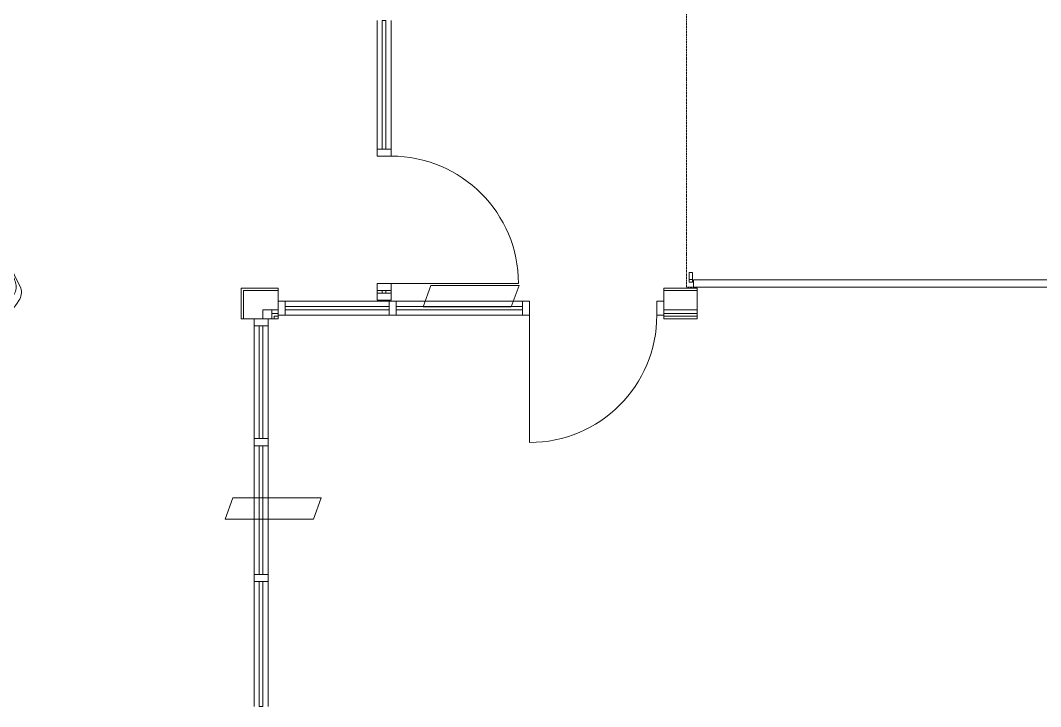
# Model space of a CAD drawing. Header units: inches. Extents: x -4010 to -1814, y 9846 to 12241.
# Drawn here: x -3472.8 to -3184.1, y 11166.6 to 11360.7 of the extents above; entities that cross this region are included whole.
import ezdxf

# ---------------------------------------------------------------- set-up
doc = ezdxf.new("R2010")
doc.units = ezdxf.units.IN
doc.header["$MEASUREMENT"] = 0
doc.linetypes.add('Dash', pattern=[0.25, 0.125, -0.125])
for name, color, linetype, lineweight in [('0-1', 7, 'Continuous', 5), ('0-2', 7, 'Continuous', 9), ('A-DOOR-1', 7, 'Continuous', 9), ('A-DOOR-HDLN-1', 170, 'Dash', 18), ('A-GLAZ-CURT-1', 7, 'Continuous', 9), ('A-GLAZ-CWMG-1', 7, 'Continuous', 9), ('A-WALL-1', 7, 'Continuous', 9), ('A-WALL-2', 250, 'Continuous', 18), ('A-WALL-IDEN', 211, 'Continuous', 9), ('I-FURN-1', 7, 'Continuous', 9)]:
    doc.layers.add(name, color=color, linetype=linetype, lineweight=lineweight)

# ---------------------------------------------------------------- blocks, each defined once
blk = doc.blocks.new('System Panel - Glazed-2442517-UNIT PLANS - 1ST FLOOR')
at = {"layer": 'A-GLAZ-CURT-1'}
for p, q in [((15.95, 0.5), (-15.95, 0.5)), ((-15.95, 0.5), (-15.95, -0.5)), ((15.95, -0.5), (15.95, 0.5)), ((-15.95, -0.5), (15.95, -0.5))]:
    blk.add_line(p, q, dxfattribs=at)
blk = doc.blocks.new('Rectangular Mullion - 2_ x 4_ rectangular-2442518-UNIT PLANS - 1ST FLOOR')
at = {"layer": 'A-GLAZ-CWMG-1'}
for p, q in [((-3406.67, 11242.39), (-3406.67, 11274.29)), ((-3402.67, 11242.39), (-3402.67, 11274.29))]:
    blk.add_line(p, q, dxfattribs=at)
blk = doc.blocks.new('Rectangular Mullion - 2_ x 4_ rectangular-2441786-UNIT PLANS - 1ST FLOOR')
at = {"layer": 'A-GLAZ-CWMG-1'}
for p, q in [((0, 2), (-2, 2)), ((-2, 2), (-2, -2)), ((0, -2), (0, 2)), ((-2, -2), (0, -2))]:
    blk.add_line(p, q, dxfattribs=at)
blk = doc.blocks.new('System Panel - Glazed-2441822-UNIT PLANS - 1ST FLOOR')
at = {"layer": 'A-GLAZ-CURT-1'}
for p, q in [((18.2, 0.5), (-18.2, 0.5)), ((-18.2, 0.5), (-18.2, -0.5)), ((18.2, -0.5), (18.2, 0.5)), ((-18.2, -0.5), (18.2, -0.5))]:
    blk.add_line(p, q, dxfattribs=at)
blk = doc.blocks.new('Rectangular Mullion - 2_ x 4_ rectangular-2441789-UNIT PLANS - 1ST FLOOR')
at = {"layer": 'A-GLAZ-CWMG-1'}
for p, q in [((-1, 2), (1, 2)), ((-1, -2), (-1, 2)), ((1, 2), (1, -2)), ((1, -2), (-1, -2))]:
    blk.add_line(p, q, dxfattribs=at)
blk = doc.blocks.new('System Panel - Glazed-2441823-UNIT PLANS - 1ST FLOOR')
at = {"layer": 'A-GLAZ-CURT-1'}
for p, q in [((17.7, 0.5), (-17.7, 0.5)), ((-17.7, 0.5), (-17.7, -0.5)), ((17.7, -0.5), (17.7, 0.5)), ((-17.7, -0.5), (17.7, -0.5))]:
    blk.add_line(p, q, dxfattribs=at)
blk = doc.blocks.new('Rectangular Mullion - 2_ x 4_ rectangular-V6-UNIT PLANS - 1ST FLOOR')
at = {"layer": 'A-GLAZ-CWMG-1'}
for p, q in [((-3406.67, 11166.59), (-3406.67, 11201.99)), ((-3402.67, 11166.59), (-3402.67, 11201.99))]:
    blk.add_line(p, q, dxfattribs=at)
blk = doc.blocks.new('Rectangular Mullion - 2_ x 4_ rectangular-V7-UNIT PLANS - 1ST FLOOR')
at = {"layer": 'A-GLAZ-CWMG-1'}
for p, q in [((-3406.67, 11203.99), (-3406.67, 11240.39)), ((-3402.67, 11203.99), (-3402.67, 11240.39))]:
    blk.add_line(p, q, dxfattribs=at)
blk = doc.blocks.new('System Panel - Glazed-2441785-UNIT PLANS - 1ST FLOOR')
at = {"layer": 'A-GLAZ-CURT-1'}
for p, q in [((14.7, 0.5), (-14.7, 0.5)), ((-14.7, 0.5), (-14.7, -0.5)), ((14.7, -0.5), (14.7, 0.5)), ((-14.7, -0.5), (14.7, -0.5))]:
    blk.add_line(p, q, dxfattribs=at)
blk = doc.blocks.new('System Panel - Glazed-2809832-UNIT PLANS - 1ST FLOOR')
at = {"layer": 'A-GLAZ-CURT-1'}
for p, q in [((17.85, 0.5), (-17.85, 0.5)), ((-17.85, 0.5), (-17.85, -0.5)), ((17.85, -0.5), (17.85, 0.5)), ((-17.85, -0.5), (17.85, -0.5))]:
    blk.add_line(p, q, dxfattribs=at)
blk = doc.blocks.new('STOREFRONT DOOR A - ALUM_ STILE W_ GLASS INSET-2809833-UNIT PLANS - 1ST FLOOR')
at = {"layer": 'A-DOOR-1'}
blk.add_line((-18, -2), (-18, -38), dxfattribs=at)
blk.add_arc((-18, -2), 36, 270, 360, dxfattribs=at)
blk = doc.blocks.new('Rectangular Mullion - 2_ x 4_ rectangular-2351885-UNIT PLANS - 1ST FLOOR')
at = {"layer": 'A-GLAZ-CWMG-1'}
for p, q in [((-3368.43, 11281.29), (-3397.82, 11281.29)), ((-3368.43, 11277.29), (-3397.82, 11277.29))]:
    blk.add_line(p, q, dxfattribs=at)
blk = doc.blocks.new('Rectangular Mullion - 2_ x 4_ rectangular-2809831-UNIT PLANS - 1ST FLOOR')
at = {"layer": 'A-GLAZ-CWMG-1'}
for p, q in [((-3330.72, 11281.29), (-3366.43, 11281.29)), ((-3330.72, 11277.29), (-3366.43, 11277.29))]:
    blk.add_line(p, q, dxfattribs=at)
blk = doc.blocks.new('Rectangular Mullion - 2_ x 4_ rectangular-2441790-UNIT PLANS - 1ST FLOOR')
at = {"layer": 'A-GLAZ-CWMG-1'}
for p, q in [((-2, 2), (0, 2)), ((-2, -2), (-2, 2)), ((0, 2), (0, -2)), ((0, -2), (-2, -2))]:
    blk.add_line(p, q, dxfattribs=at)
blk = doc.blocks.new('GLASS GARAGE DOOR B - DOOR AT COMMUNITY ROOM-2797694-UNIT PLANS - 1ST FLOOR')
at = {"layer": 'A-DOOR-1'}
for p, q in [((3.72, 10.85), (4.72, 10.85)), ((3.72, 8.85), (3.72, 10.85)), ((3.72, 8.85), (3.72, 8.1)), ((4.72, 8.85), (3.72, 8.85)), ((4.72, 10.85), (4.72, 8.85)), ((4.72, 8.1), (4.72, 8.85)), ((5, 8.75), (127, 8.75)), ((5, 8.75), (5, 6.75)), ((127, 8.75), (127, 6.75)), ((127.28, 10.85), (128.28, 10.85)), ((127.28, 8.85), (127.28, 10.85)), ((127.28, 8.85), (127.28, 8.1)), ((128.28, 8.85), (127.28, 8.85)), ((128.28, 10.85), (128.28, 8.85)), ((128.28, 8.1), (128.28, 8.85)), ((3.72, 8.1), (4.72, 8.1)), ((127, 6.75), (5, 6.75)), ((127.28, 8.1), (128.28, 8.1))]:
    blk.add_line(p, q, dxfattribs=at)
at = {"layer": 'A-DOOR-HDLN-1'}
for p, q in [((129, 102.4), (3, 102.4)), ((3, 102.4), (3, 6.75)), ((129, 6.75), (129, 102.4)), ((3, 6.75), (129, 6.75))]:
    blk.add_line(p, q, dxfattribs=at)
blk = doc.blocks.new('CTR - 1st Phase - Shell_rvt-1-UNIT PLANS - 1ST FLOOR')
at = {"layer": 'A-WALL-1'}
for p, q in [((-3410.3, 11284.91), (-3410.3, 11276.29)), ((-3409.67, 11284.91), (-3410.3, 11284.91)), ((-3400.17, 11284.91), (-3409.67, 11284.91)), ((-3399.82, 11284.91), (-3400.17, 11284.91)), ((-3399.82, 11276.29), (-3399.82, 11284.91)), ((-3281.32, 11284.91), (-3290.72, 11284.91)), ((-3290.72, 11284.91), (-3290.72, 11276.29)), ((-3281.32, 11276.29), (-3281.32, 11284.91)), ((-3410.3, 11276.29), (-3400.17, 11276.29)), ((-3400.17, 11276.29), (-3399.82, 11276.29)), ((-3290.72, 11276.29), (-3281.32, 11276.29))]:
    blk.add_line(p, q, dxfattribs=at)
at = {"layer": 'A-WALL-2'}
for p, q in [((-3409.67, 11284.29), (-3404.17, 11284.29)), ((-3409.67, 11276.29), (-3409.67, 11284.29)), ((-3404.17, 11284.29), (-3400.17, 11284.29)), ((-3399.82, 11284.29), (-3400.17, 11284.29)), ((-3281.32, 11284.29), (-3290.72, 11284.29)), ((-3404.17, 11278.79), (-3401.67, 11278.79)), ((-3404.17, 11276.29), (-3404.17, 11278.79)), ((-3401.67, 11278.79), (-3400.17, 11278.79)), ((-3401.67, 11277.79), (-3401.67, 11278.79)), ((-3401.67, 11277.79), (-3401.67, 11278.79)), ((-3399.82, 11278.79), (-3400.17, 11278.79)), ((-3281.32, 11278.79), (-3290.72, 11278.79)), ((-3401.67, 11277.79), (-3400.92, 11277.79)), ((-3401.67, 11276.29), (-3401.67, 11277.79)), ((-3400.92, 11277.79), (-3400.17, 11277.79)), ((-3400.92, 11277.04), (-3400.17, 11277.04)), ((-3400.92, 11276.29), (-3400.92, 11277.04)), ((-3399.82, 11277.79), (-3400.17, 11277.79)), ((-3399.82, 11277.04), (-3400.17, 11277.04)), ((-3281.32, 11277.79), (-3290.72, 11277.79)), ((-3281.32, 11277.04), (-3290.72, 11277.04))]:
    blk.add_line(p, q, dxfattribs=at)
at = {"layer": '0-2'}
for name, p in [('GLASS GARAGE DOOR B - DOOR AT COMMUNITY ROOM-2797694-UNIT PLANS - 1ST FLOOR', (-3287.32, 11278.52)), ('Rectangular Mullion - 2_ x 4_ rectangular-2351885-UNIT PLANS - 1ST FLOOR', (0, 0)), ('System Panel - Glazed-2441785-UNIT PLANS - 1ST FLOOR', (-3383.12, 11279.29)), ('Rectangular Mullion - 2_ x 4_ rectangular-2809831-UNIT PLANS - 1ST FLOOR', (0, 0)), ('System Panel - Glazed-2809832-UNIT PLANS - 1ST FLOOR', (-3348.57, 11279.29)), ('STOREFRONT DOOR A - ALUM_ STILE W_ GLASS INSET-2809833-UNIT PLANS - 1ST FLOOR', (-3310.72, 11279.29)), ('Rectangular Mullion - 2_ x 4_ rectangular-2442518-UNIT PLANS - 1ST FLOOR', (0, 0)), ('Rectangular Mullion - 2_ x 4_ rectangular-V7-UNIT PLANS - 1ST FLOOR', (0, 0)), ('Rectangular Mullion - 2_ x 4_ rectangular-V6-UNIT PLANS - 1ST FLOOR', (0, 0))]:
    blk.add_blockref(name, p, dxfattribs=at)
for name, p, rotation in [('Rectangular Mullion - 2_ x 4_ rectangular-2441786-UNIT PLANS - 1ST FLOOR', (-3399.82, 11279.29), 180), ('Rectangular Mullion - 2_ x 4_ rectangular-2441786-UNIT PLANS - 1ST FLOOR', (-3404.67, 11276.29), 89.99999999999838), ('System Panel - Glazed-2442517-UNIT PLANS - 1ST FLOOR', (-3404.67, 11258.34), 269.9999999999984), ('System Panel - Glazed-2441822-UNIT PLANS - 1ST FLOOR', (-3404.67, 11222.19), 269.9999999999984), ('System Panel - Glazed-2441823-UNIT PLANS - 1ST FLOOR', (-3404.67, 11184.29), 269.9999999999984)]:
    blk.add_blockref(name, p, dxfattribs=dict(at, rotation=rotation))
at = {"layer": '0-2', "extrusion": (0, 0, -1)}
for name, p, rotation in [('Rectangular Mullion - 2_ x 4_ rectangular-2441789-UNIT PLANS - 1ST FLOOR', (3367.43, 11279.29), 180), ('Rectangular Mullion - 2_ x 4_ rectangular-2441789-UNIT PLANS - 1ST FLOOR', (3329.72, 11279.29), 180), ('Rectangular Mullion - 2_ x 4_ rectangular-2441790-UNIT PLANS - 1ST FLOOR', (3290.72, 11279.29), 180), ('Rectangular Mullion - 2_ x 4_ rectangular-2441789-UNIT PLANS - 1ST FLOOR', (3404.67, 11241.39), 270.0000000000016), ('Rectangular Mullion - 2_ x 4_ rectangular-2441789-UNIT PLANS - 1ST FLOOR', (3404.67, 11202.99), 270.0000000000016)]:
    blk.add_blockref(name, p, dxfattribs=dict(at, rotation=rotation))
blk = doc.blocks.new('Seating-Lounge_Chair-Teknion-BBMC_Metropolitan-R2013 - Lounge Chair-1793153-UNIT PLANS - 1ST FLOOR')
at = {"layer": 'I-FURN-1'}
for p, q in [((-15.08, 0.6), (-19.35, 12.99)), ((-11.03, -9.54), (-18.84, 12.29)), ((11.03, -9.54), (18.84, 12.29)), ((19.35, 12.99), (15.08, 0.6)), ((-8.51, -0.55), (-9.74, 4.39)), ((8.51, -0.55), (9.77, 4.5)), ((-16.34, 0.58), (-15.08, 0.6)), ((-16.34, -0.62), (-16.34, 0.58)), ((-14.66, -0.64), (-15.08, 0.6)), ((14.66, -0.64), (15.08, 0.6)), ((15.08, 0.6), (16.34, 0.58)), ((16.34, 0.58), (16.34, -0.62)), ((-14.66, -0.64), (-16.34, -0.62)), ((-10.46, -12.84), (-14.66, -0.64)), ((14.66, -0.64), (10.46, -12.84)), ((16.34, -0.62), (14.66, -0.64)), ((-0.6, -16.36), (-0.69, -15.74)), ((0.6, -16.36), (-0.6, -16.36)), ((0.68, -15.74), (0.6, -16.36))]:
    blk.add_line(p, q, dxfattribs=at)
for centre, radius, start, end in [((0, -60.44), 76.97, 75.9502, 104.0498), ((0, -51.1), 66.95, 74.0922, 105.9078), ((-9.05, 12.61), 2.59, 97.7889, 187.7889), ((9.04, 12.61), 2.59, 352.2111, 82.2111), ((-18.45, 13.3), 0.949, 104.0498, 199), ((-18.11, 12.55), 0.766, 107.9097, 199.6651), ((29.35, 17.86), 41.36, 187.7889, 199.02), ((-29.36, 17.87), 41.36, 341.1446, 352.2111), ((18.11, 12.55), 0.766, 340.3349, 72.0903), ((18.45, 13.3), 0.949, 341, 75.9502), ((-6.53, -0.33), 1.99, 186.4293, 277.5707), ((26.42, 5.66), 35.49, 190.3666, 192.7696), ((-5.99, -1.79), 2.23, 190.1443, 244.8434), ((0, -49.5), 47.61, 82.49, 97.5707), ((6.53, -0.33), 1.99, 261.0991, 353.5707), ((5.99, -1.79), 2.23, 295.1566, 349.8557), ((-26.42, 5.66), 35.49, 347.2304, 349.6334), ((0, 78), 82.11, 265.1543, 270.901), ((0, 78), 82.11, 271.0805, 273.0948), ((0, 78), 82.11, 273.2598, 274.8457), ((0, 13.43), 23.05, 247.077, 267.505), ((0, 13.43), 23.05, 268.1172, 291.3038), ((0, 13.43), 23.05, 291.8245, 292.923), ((0, 11.03), 22.95, 240.7025, 273.2455), ((-5.4, -7.6), 5.96, 198.9113, 215.0887), ((-6.62, -8.47), 4.46, 215.0887, 258.9113), ((0, 11.03), 22.95, 273.8603, 282.7465), ((0, 11.03), 22.95, 283.6647, 299.2975), ((6.62, -8.47), 4.46, 281.0887, 324.9113), ((5.4, -7.6), 5.96, 324.9113, 341.0887), ((-6.64, -10.6), 4.43, 210.3775, 267.1506), ((0.02, 25.42), 39, 258.9113, 274.3518), ((0.02, 25.42), 39, 274.6687, 281.0887), ((6.64, -10.6), 4.43, 282.045, 329.6225), ((0.14, 18.2), 33.94, 258.0984, 268.6064), ((-0.03, -0.33), 15.43, 267.603, 272.679), ((0.14, 18.2), 33.94, 270.9183, 282.6323)]:
    blk.add_arc(centre, radius, start, end, dxfattribs=at)
for points, knots in [([(-12.5, -5.44), (-11.48, -5.31), (-9.8, -5.8), (-8.34, -6.13), (-8.64, -4.5), (-8.64, -2.41), (-8.19, -2.19)], [0, 0, 0, 0, 0.1221935, 0.2623978, 0.4124405, 0.5340575, 0.5340575, 0.5340575, 0.5340575]), ([(12.5, -5.44), (11.48, -5.31), (9.8, -5.8), (8.34, -6.13), (8.64, -4.5), (8.64, -2.41), (8.19, -2.19)], [0, 0, 0, 0, 0.1221935, 0.2623978, 0.4124405, 0.5340575, 0.5340575, 0.5340575, 0.5340575]), ([(-11.85, -7.26), (-10.78, -6.94), (-8.92, -7.91), (-7.24, -8.38), (-7.1, -6.73), (-7.2, -4.55), (-6.94, -3.81)], [0, 0, 0, 0, 0.1414553, 0.2981065, 0.4572853, 0.5889724, 0.5889724, 0.5889724, 0.5889724]), ([(7.15, -6.41), (7.15, -6.37), (7.15, -5.59), (7.2, -4.55), (6.94, -3.81)], [0.4509538, 0.4509538, 0.4509538, 0.4509538, 0.4572853, 0.5889724, 0.5889724, 0.5889724, 0.5889724]), ([(8.35, -8.02), (7.98, -8.12), (7.28, -8.15), (7.16, -7.37), (7.15, -6.65)], [0.2032176, 0.2032176, 0.2032176, 0.2032176, 0.2981065, 0.4357815, 0.4357815, 0.4357815, 0.4357815]), ([(11.85, -7.26), (10.78, -6.94), (9.61, -7.55), (8.74, -7.89), (8.55, -7.96)], [0, 0, 0, 0, 0.1414553, 0.1871056, 0.1871056, 0.1871056, 0.1871056])]:
    blk.add_open_spline(points, degree=3, knots=knots, dxfattribs=at)
blk = doc.blocks.new('Rectangular Mullion - 2_ x 4_ - INTERIOR-2183544-UNIT PLANS - 1ST FLOOR')
at = {"layer": 'A-GLAZ-CWMG-1'}
for p, q in [((-2, 2), (0, 2)), ((-2, -2), (-2, 2)), ((0, 2), (0, -2)), ((0, -2), (-2, -2))]:
    blk.add_line(p, q, dxfattribs=at)
blk = doc.blocks.new('System Panel - SINGLE PANE - SAFETY GLAZING-2183546-UNIT PLANS - 1ST FLOOR')
at = {"layer": 'A-GLAZ-CURT-1'}
for p, q in [((18.1875, 0.5), (-18.1875, 0.5)), ((-18.1875, 0.5), (-18.1875, -0.5)), ((18.1875, -0.5), (18.1875, 0.5)), ((-18.1875, -0.5), (18.1875, -0.5))]:
    blk.add_line(p, q, dxfattribs=at)
blk = doc.blocks.new('STOREFRONT DOOR - WOOD STILE W_ GLASS INSET-2189325-UNIT PLANS - 1ST FLOOR')
at = {"layer": 'A-DOOR-1'}
blk.add_line((-18, -2), (-18, -38), dxfattribs=at)
blk.add_arc((-18, -2), 36, 270, 360, dxfattribs=at)
blk = doc.blocks.new('System Panel - SINGLE PANE - SAFETY GLAZING-2183547-UNIT PLANS - 1ST FLOOR')
at = {"layer": 'A-GLAZ-CURT-1'}
for p, q in [((0.38, 0.5), (-0.38, 0.5)), ((-0.38, 0.5), (-0.38, -0.5)), ((0.38, -0.5), (0.38, 0.5)), ((-0.38, -0.5), (0.38, -0.5))]:
    blk.add_line(p, q, dxfattribs=at)
blk = doc.blocks.new('Rectangular Mullion - 2_ x 4_ - INTERIOR-2183537-UNIT PLANS - 1ST FLOOR')
at = {"layer": 'A-GLAZ-CWMG-1'}
for p, q in [((-3371.87, 11362.68), (-3371.87, 11399.05)), ((-3367.87, 11362.68), (-3367.87, 11399.05))]:
    blk.add_line(p, q, dxfattribs=at)
blk = doc.blocks.new('Rectangular Mullion - 2_ x 4_ - INTERIOR-2183538-UNIT PLANS - 1ST FLOOR')
at = {"layer": 'A-GLAZ-CWMG-1'}
for p, q in [((-3371.87, 11283.54), (-3371.87, 11284.3)), ((-3367.87, 11283.54), (-3367.87, 11284.3))]:
    blk.add_line(p, q, dxfattribs=at)
blk = doc.blocks.new('Rectangular Mullion - 2_ x 4_ - INTERIOR-2183540-UNIT PLANS - 1ST FLOOR')
at = {"layer": 'A-GLAZ-CWMG-1'}
for p, q in [((-1, 2), (1, 2)), ((-1, -2), (-1, 2)), ((1, 2), (1, -2)), ((1, -2), (-1, -2))]:
    blk.add_line(p, q, dxfattribs=at)
blk = doc.blocks.new('CTR - 1st Phase - Common Walls_rvt-1-UNIT PLANS - 1ST FLOOR')
at = {"layer": '0-2'}
for name, p in [('Rectangular Mullion - 2_ x 4_ - INTERIOR-2183537-UNIT PLANS - 1ST FLOOR', (0, -38.38)), ('Rectangular Mullion - 2_ x 4_ - INTERIOR-2183538-UNIT PLANS - 1ST FLOOR', (0, 0))]:
    blk.add_blockref(name, p, dxfattribs=at)
for name, p, rotation in [('System Panel - SINGLE PANE - SAFETY GLAZING-2183546-UNIT PLANS - 1ST FLOOR', (-3369.87, 11342.49), 269.9999999999995), ('STOREFRONT DOOR - WOOD STILE W_ GLASS INSET-2189325-UNIT PLANS - 1ST FLOOR', (-3369.87, 11304.3), 89.99999999999955), ('Seating-Lounge_Chair-Teknion-BBMC_Metropolitan-R2013 - Lounge Chair-1793153-UNIT PLANS - 1ST FLOOR', (-3489.1, 11286.66), 45.0000000000002), ('System Panel - SINGLE PANE - SAFETY GLAZING-2183547-UNIT PLANS - 1ST FLOOR', (-3369.87, 11283.92), 269.9999999999995)]:
    blk.add_blockref(name, p, dxfattribs=dict(at, rotation=rotation))
at = {"layer": '0-2', "extrusion": (0, 0, -1), "rotation": 270.0000000000005}
for name, p in [('Rectangular Mullion - 2_ x 4_ - INTERIOR-2183540-UNIT PLANS - 1ST FLOOR', (3369.87, 11323.3)), ('Rectangular Mullion - 2_ x 4_ - INTERIOR-2183540-UNIT PLANS - 1ST FLOOR', (3369.87, 11285.3)), ('Rectangular Mullion - 2_ x 4_ - INTERIOR-2183544-UNIT PLANS - 1ST FLOOR', (3369.87, 11281.54))]:
    blk.add_blockref(name, p, dxfattribs=at)
blk = doc.blocks.new('Wall Tag - Arch Wall-3956453-UNIT PLANS - 1ST FLOOR')
at = {"layer": 'A-WALL-IDEN'}
for p, q in [((-0.3561, 0.0937), (-0.4244, -0.0937)), ((0.4244, 0.0937), (-0.3561, 0.0937)), ((0.3561, -0.0937), (0.4244, 0.0937)), ((-0.4244, -0.0937), (0.3561, -0.0937))]:
    blk.add_line(p, q, dxfattribs=at)

msp = doc.modelspace()

# ---------------------------------------------------------------- block references
at = {"layer": '0-1'}
msp.add_blockref('CTR - 1st Phase - Shell_rvt-1-UNIT PLANS - 1ST FLOOR', (0, 0), dxfattribs=at)

# ---------------------------------------------------------------- next in the draw order: block references
msp.add_blockref('CTR - 1st Phase - Common Walls_rvt-1-UNIT PLANS - 1ST FLOOR', (0, 0), dxfattribs=at)
at = {"layer": 'A-WALL-IDEN', "xscale": 31.99999999999999, "yscale": 31.99999999999999, "zscale": 31.99999999999999}
for p in [(-3345.27374, 11282.70741), (-3401.25572, 11222.59565)]:
    msp.add_blockref('Wall Tag - Arch Wall-3956453-UNIT PLANS - 1ST FLOOR', p, dxfattribs=at)

doc.saveas('drawing.dxf')
